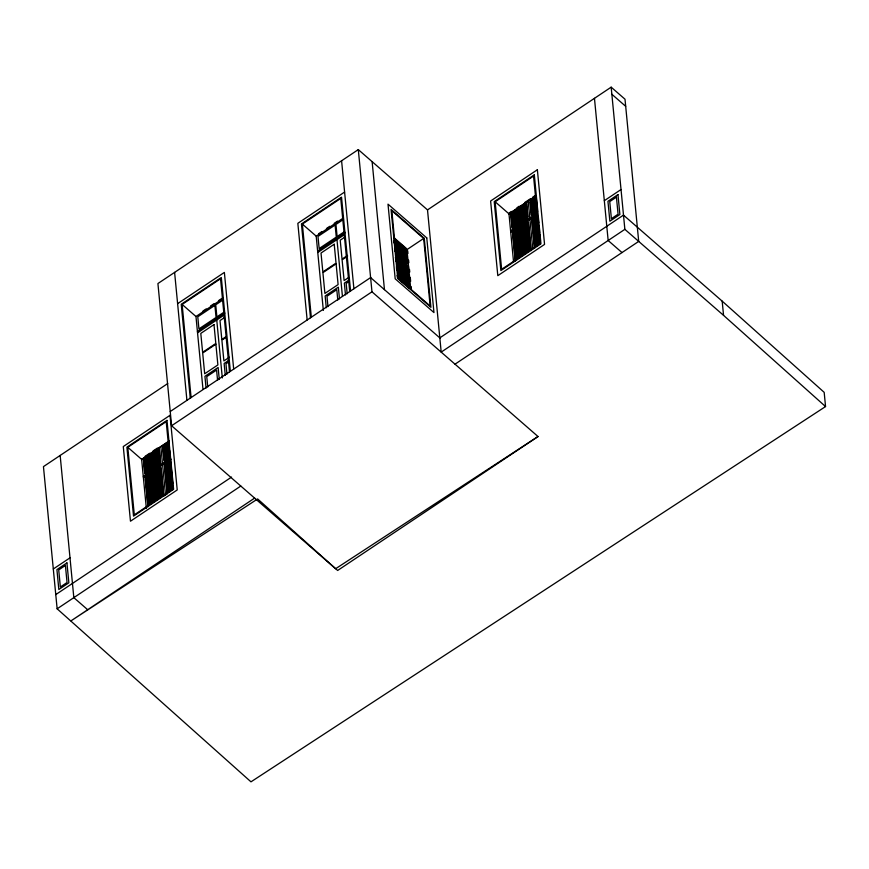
<?xml version="1.0" encoding="UTF-8"?>
<svg xmlns="http://www.w3.org/2000/svg" width="869" height="869" viewBox="0 0 869 869"><rect width="100%" height="100%" fill="white"/><g stroke="black" fill="none" stroke-linecap="round" stroke-linejoin="round"><path stroke-width="1.3" d="M358.3 149.609L157.919 283.544L171.595 425.745L337.65 570.466L538.03 436.531L371.975 291.81L358.3 149.609L427.505 209.896L441.191 352.108L624.865 229.34L611.168 87.161L427.494 209.907M372.128 161.667L384.456 289.638M177.613 303.672L224.365 272.421L233.685 369.108M344.591 192.071L297.839 223.311L307.148 320.009M191.104 397.567L182.132 304.432L220.541 278.764L229.503 371.899M311.319 317.218L302.358 224.083L340.757 198.414L349.729 291.549M202.857 311.135L206.192 308.897M210.646 305.921L213.991 303.694M218.445 300.717L221.791 298.48M318.63 233.75L321.964 231.523M326.418 228.547L329.764 226.309M334.217 223.333L337.552 221.106M202.998 389.421L195.97 316.501L223.398 298.165M323.344 310.418L316.197 236.14L342.527 218.543M223.224 299.794L215.729 304.802L216.892 316.892L224.387 311.895M343.44 219.433L335.955 224.441L337.118 236.542L344.613 231.534M197.404 331.426L224.843 313.09M317.63 251.076L345.069 232.74M197.545 332.849L224.213 315.023M317.772 252.488L344.439 234.663M224.398 317.619L219.998 320.563L221.812 339.464L226.212 336.531M344.624 237.27L340.213 240.202L342.038 259.114L347.535 255.432M226.288 337.237L221.888 340.181L223.887 360.928L229.383 357.246M347.611 256.149L342.104 259.82L344.102 280.568L348.502 277.624M167.75 383.533L43.45 466.62L57.137 608.811L250.978 781.839L825.55 406.562L824.181 392.343L722.182 301.141L623.486 215.121L439.812 337.878M228.525 360.537L224.126 363.481L225.267 375.267M348.751 280.187L344.352 283.12L345.482 294.917M229.231 361.602L225.951 363.796L226.95 374.159M348.36 281.98L346.177 283.435L347.176 293.798M410.776 289.236L406.953 249.62L423.659 238.454L391.832 210.722L398.328 278.254L430.155 305.997L423.659 238.454M170.226 411.526L370.618 277.58M127.797 447.318L166.207 421.65L172.703 489.182L134.304 514.85L127.797 447.318L141.636 459.375L146.35 508.3M495.134 201.771L533.544 176.103L540.04 243.646L501.641 269.314L495.134 201.771L508.973 213.839L513.536 261.754M171.595 425.745L371.975 291.81M145.177 456.247L149.642 453.27M152.977 451.033L157.43 448.056M509.18 212.938L511.406 211.449M516.968 207.724L519.195 206.235M524.767 202.52L530.329 198.795M532.556 197.306L534.783 195.818M141.636 459.375L169.379 440.833M508.973 213.839L535.641 196.014M141.604 459.538L169.097 441.159M508.941 213.991L535.337 196.351M168.999 442.593L162.644 446.84L164.002 460.928L170.346 456.681M535.271 197.763L529.981 201.304L531.339 215.393L537.683 211.145M143.548 460.852L159.418 450.251M162.764 448.013L169.107 443.777M510.885 215.316L526.755 204.704M530.09 202.477L536.445 198.23M143.667 462.026L159.538 451.424M162.872 449.186L169.216 444.95M510.994 216.49L526.864 205.877M530.209 203.65L536.553 199.403M143.776 463.199L159.646 452.597M162.981 450.359L169.336 446.123M511.113 217.663L526.983 207.05M530.318 204.823L536.673 200.576M143.885 464.372L159.755 453.77M163.1 451.532L169.444 447.296M511.222 218.836L527.092 208.234M530.438 205.996L536.781 201.749M144.004 465.545L159.874 454.943M163.209 452.706L168.499 449.175M511.341 220.009L527.211 209.407M530.546 207.17L536.89 202.933M144.113 466.729L159.983 456.116M163.329 453.89L168.619 450.348M511.45 221.182L527.32 210.58M530.655 208.343L537.009 204.106M511.559 222.355L527.429 211.754M530.774 209.516L537.118 205.28M144.232 467.902L160.102 457.29M163.437 455.063L169.781 450.815M144.341 469.075L160.211 458.463M163.546 456.236L169.9 451.989M511.678 223.529L527.548 212.927M530.883 210.689L536.173 207.159M144.45 470.248L160.32 459.636M163.665 457.409L170.009 453.162M511.787 224.702L527.657 214.1M531.002 211.862L537.346 207.626M144.569 471.422L160.439 460.809M163.774 458.582L170.128 454.335M511.906 225.886L527.776 215.273M531.111 213.046L537.455 208.799M144.678 472.595L160.548 461.982M163.893 459.755L170.237 455.508M512.015 227.059L527.885 216.446M531.22 214.219L537.574 209.972M143.266 476.299L169.933 458.474M510.603 230.752L537.27 212.927M143.407 477.722L171.139 459.18M510.744 232.175L537.411 214.35M170.748 460.798L164.404 465.045L167.174 493.918M537.02 215.968L531.73 219.509L534.511 248.371M145.308 479.091L161.178 468.478M164.513 466.251L170.867 462.004M512.645 233.544L528.515 222.942M531.85 220.704L538.193 216.468M145.416 480.285L161.286 469.684M164.632 467.446L170.976 463.21M512.753 234.749L528.624 224.148M531.969 221.91L538.313 217.663M145.536 481.491L161.406 470.889M164.752 468.652L171.095 464.415M512.873 235.955L528.743 225.343M532.078 223.116L538.432 218.869M145.655 482.697L161.525 472.084M164.86 469.857L171.215 465.61M512.992 237.161L528.863 226.548M532.197 224.321L538.541 220.074M145.764 483.903L161.634 473.29M164.98 471.063L170.27 467.522M513.101 238.356L528.971 227.754M532.317 225.516L538.661 221.28M145.883 485.098L161.753 474.496M165.088 472.258L170.378 468.728M513.221 239.562L529.091 228.949M532.425 226.722L538.78 222.475M513.34 240.767L529.21 230.155M532.545 227.928L537.835 224.387M146.003 486.303L161.873 475.701M165.208 473.464L171.562 469.217M146.111 487.509L161.982 476.896M165.327 474.67L171.671 470.422M513.449 241.962L529.319 231.36M532.664 229.123L537.954 225.592M146.231 488.715L162.101 478.102M165.436 475.875L171.79 471.628M513.568 243.168L529.438 232.566M532.773 230.328L539.128 226.092M146.35 489.91L162.221 479.308M165.555 477.07L171.91 472.834M513.688 244.374L529.558 233.761M532.893 231.534L539.236 227.287M146.459 491.115L162.329 480.503M165.675 478.276L172.019 474.029M513.796 245.579L529.666 234.967M533.012 232.74L539.356 228.493M146.579 492.321L162.449 481.708M165.783 479.482L172.138 475.234M513.916 246.774L529.786 236.172M533.121 233.935L539.475 229.698M146.698 493.516L162.568 482.914M165.903 480.676L171.193 477.146M514.035 247.98L529.905 237.378M533.24 235.141L539.584 230.904M146.807 494.722L162.677 484.12M166.022 481.882L172.366 477.646M514.144 249.186L530.014 238.573M533.36 236.346L539.703 232.099M514.263 250.391L530.133 239.779M533.468 237.552L538.758 234.011M146.926 495.927L162.796 485.315M166.131 483.088L172.486 478.841M147.046 497.133L162.916 486.521M166.251 484.294L172.594 480.046M514.383 251.586L530.253 240.985M533.588 238.747L539.931 234.511M147.154 498.328L163.024 487.726M166.37 485.489L172.714 481.252M514.491 252.792L530.362 242.19M533.707 239.953L540.051 235.705M147.274 499.534L163.144 488.932M166.479 486.694L172.833 482.458M514.611 253.998L530.481 243.385M533.816 241.158L540.17 236.911M147.393 500.74L163.263 490.127M166.598 487.9L172.942 483.653M514.73 255.193L530.601 244.591M533.935 242.364L540.279 238.117M147.502 501.945L163.372 491.333M166.718 489.106L172.008 485.565M514.839 256.398L530.709 245.797M534.055 243.559L540.399 239.323M147.621 503.14L163.491 492.538M166.826 490.301L173.181 486.064M514.959 257.604L530.829 246.992M534.163 244.765L540.518 240.517M147.741 504.346L163.611 493.744M166.946 491.506L173.289 487.259M515.078 258.81L530.948 248.197M534.283 245.97L539.573 242.429M147.849 505.552L163.72 494.939M167.065 492.712L173.409 488.465M515.187 260.005L531.057 249.403M534.402 247.165L539.692 243.635M53.302 568.989L70.009 557.833M604.324 200.696L621.02 189.529M55.768 594.592L231.556 477.092M57.137 608.811L240.811 486.043M254.65 498.1L70.976 620.868L257.637 498.947L335.651 568.717L538.03 436.531M455.03 364.165L638.704 241.408L625.007 99.218L611.168 87.161M611.852 94.265L625.691 106.322M624.865 229.34L723.551 315.36L825.55 406.562M621.998 252.564L608.159 240.507L594.461 98.306M394.493 238.106L406.573 248.632M394.026 238.345L406.953 249.62M394.591 240.137L405.714 249.837L407.072 263.915L395.949 254.226M393.69 240.431L405.834 251.011M393.798 241.604L405.942 252.184M393.918 242.777L406.051 253.357M395.037 244.83L406.171 254.53M395.156 246.003L406.279 255.703M395.265 247.176L406.399 256.876M395.373 248.349L406.507 258.05M394.483 248.643L406.616 259.223M394.591 249.816L406.735 260.396M394.711 250.989L406.844 261.569M395.829 253.053L406.964 262.742M395.656 255.269L408.582 266.533M395.797 256.692L408.723 267.956M395.33 257.452L407.463 268.032L409.44 288.486L397.296 277.906M395.449 258.658L407.583 269.238M395.558 259.864L407.702 270.444M395.677 261.069L407.811 271.649M396.807 263.144L407.93 272.844M396.916 264.35L408.05 274.05M397.035 265.556L408.158 275.256M397.155 266.761L408.278 276.461M396.253 267.076L408.397 277.656M396.373 268.282L408.506 278.862M396.481 269.488L408.626 280.068M397.611 271.573L408.745 281.263M397.73 272.768L408.854 282.468M397.85 273.974L408.973 283.674M397.959 275.18L409.093 284.88M397.068 275.495L409.201 286.075M397.176 276.7L409.321 287.281M370.607 277.591L440.453 338.443M302.358 224.083L316.197 236.14M182.132 304.432L195.97 316.501M87.671 609.712L73.832 597.644L60.157 455.454M722.182 301.141L723.551 315.36M528.178 201L529.808 217.923M529.938 219.346L532.762 248.599M531.176 250.609L528.395 221.736L512.525 232.349L515.306 261.211M407.713 250.837L407.963 253.487M408.604 260.124L408.864 262.775M409.505 269.401L409.755 272.062M410.266 277.363L410.646 281.339M411.156 286.651L411.417 289.301M341.593 160.776L353.9 288.758M350.565 290.985L341.528 197.133L301.445 223.93L310.483 317.772M336.976 239.659L342.419 296.231M339.486 298.925L338.345 287.139L325.147 295.96L326.288 307.745M337.791 300.066L336.792 289.703L326.972 296.264L327.971 306.638M230.35 371.335L221.313 277.493L181.23 304.28L190.257 398.132M216.75 320.009L222.323 377.939M219.26 379.286L218.13 367.489L204.921 376.32L206.062 388.106M217.576 380.426L216.577 370.064L206.757 376.625L207.756 386.987M174.604 272.388L186.922 400.359M160.841 446.536L162.47 463.459M162.601 464.882L165.555 495.46M163.839 496.145L161.058 467.272L145.188 477.885L147.969 506.746M214.893 305.356L197.774 316.805L198.936 328.895L216.055 317.457L214.893 305.356M335.108 225.006L317.989 236.444L319.162 248.545L336.281 237.096L335.108 225.006M213.991 324.572L200.793 333.403L202.618 352.303L215.816 343.483L213.991 324.572M334.217 244.222L321.019 253.042L322.833 271.943L336.031 263.122L334.217 244.222M215.881 344.189L202.683 353.02L204.682 373.757L217.88 364.937L215.881 344.189M336.107 263.839L322.91 272.66L324.897 293.407L338.106 284.587L336.107 263.839M170.031 415.306L123.279 446.547L130.469 521.204L177.222 489.953L170.031 415.306M537.368 169.759L490.616 201.011L497.807 275.669L544.559 244.417L537.368 169.759M166.978 420.368L126.896 447.166L133.533 516.132L173.615 489.334L166.978 420.368M534.316 174.832L494.222 201.619L500.87 270.596L540.952 243.798L534.316 174.832M159.309 449.077L143.439 459.679L144.797 473.768L160.667 463.166L159.309 449.077M526.647 203.531L510.776 214.143L512.134 228.232L527.994 217.619L526.647 203.531M66.935 562.906L56.919 569.608L58.831 589.508L68.857 582.817L66.935 562.906M617.957 194.602L607.942 201.304L609.864 221.204L619.879 214.513L617.957 194.602M65.403 565.447L58.723 569.912L60.363 586.977L67.043 582.512L65.403 565.447M616.425 197.144L609.745 201.608L611.396 218.673L618.076 214.208L616.425 197.144M426.777 237.921L388.008 204.161L395.199 278.819L433.957 312.568L426.777 237.921M424.278 238.345L391.061 209.396L397.709 278.362L430.926 307.322L424.278 238.345"/></g></svg>
